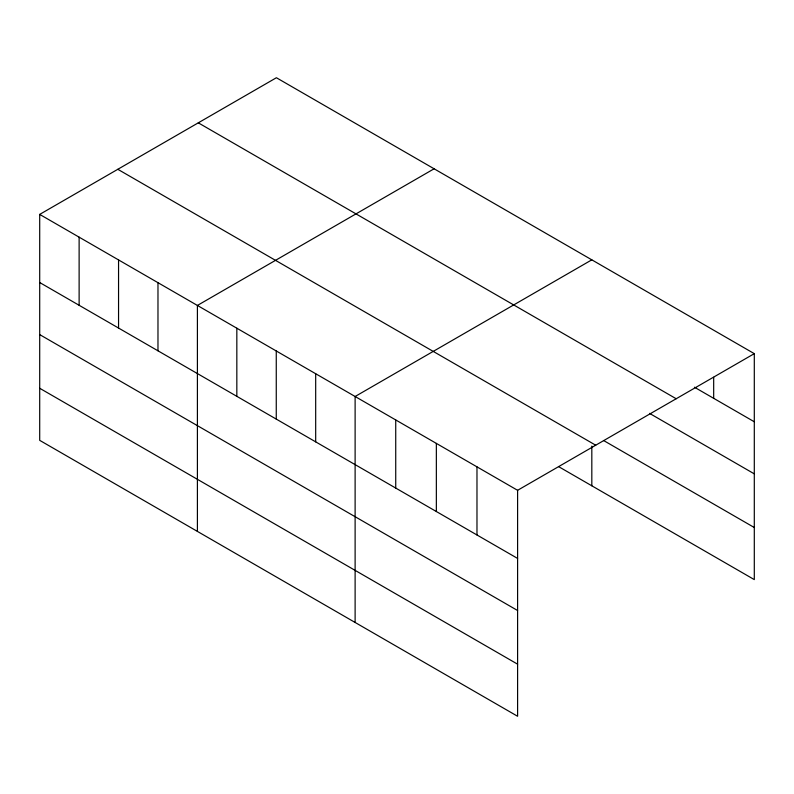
<?xml version="1.0" encoding="UTF-8"?>
<svg xmlns="http://www.w3.org/2000/svg" width="794" height="794" viewBox="0 0 794 794"><rect width="100%" height="100%" fill="white"/><g stroke="black" fill="none" stroke-linecap="round" stroke-linejoin="round"><path stroke-width="1.19" d="M558.778 466.723L754.3 579.6L754.3 353.648L276.401 77.733L39.7 214.4L39.7 440.352L517.599 716.267L517.599 490.305L39.7 214.4M434.11 168.785L197.408 305.442L197.408 531.404M591.818 259.837L355.117 396.494L355.117 622.456M517.599 490.305L754.3 353.648M694.432 387.214L754.3 421.773M198.292 122.832L676.19 398.747M649.542 413.376L754.3 473.859M603.569 440.501L754.3 527.524M117.81 169.301L595.708 445.206M39.7 282.525L517.599 558.43M39.7 334.602L517.599 610.517M39.7 388.266L517.599 664.181M713.677 377.269L713.677 398.32M591.818 446.109L591.818 485.799M476.976 466.852L476.976 534.977M436.353 443.399L436.353 511.534M395.73 419.947L395.73 488.082M315.684 373.736L315.684 441.861M276.262 350.968L276.262 419.103M236.83 328.21L236.83 396.335M157.976 282.684L157.976 350.809M118.554 259.916L118.554 328.051M79.122 237.158L79.122 305.283"/></g></svg>
